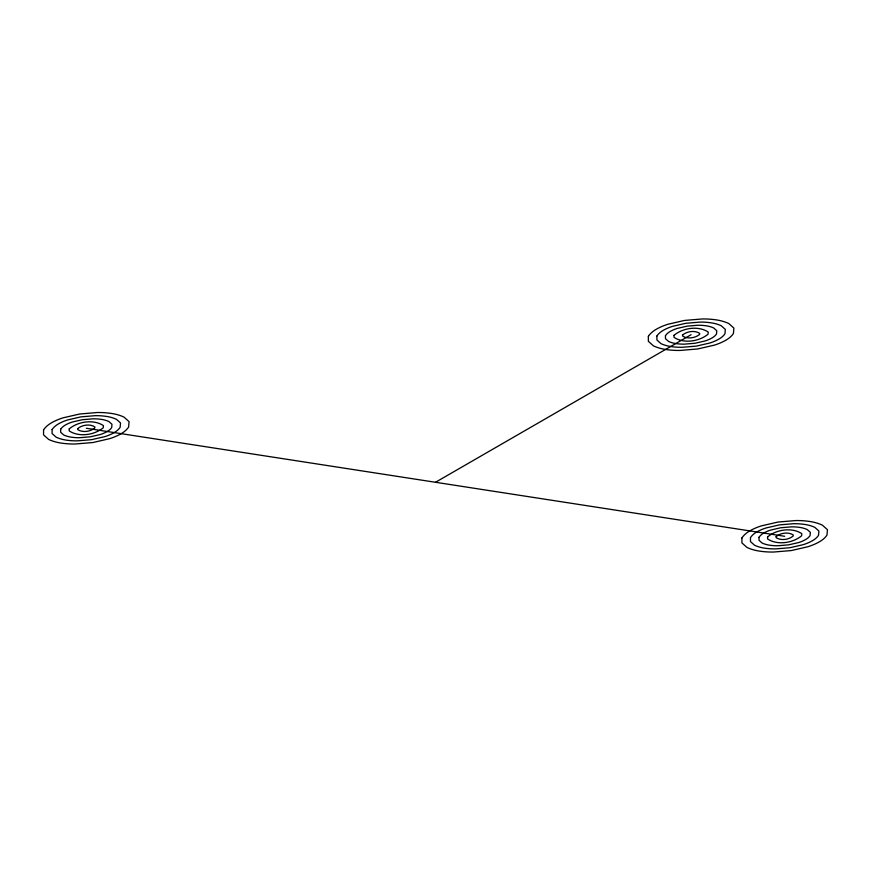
<?xml version="1.0" encoding="UTF-8"?>
<svg xmlns="http://www.w3.org/2000/svg" width="871" height="871" viewBox="0 0 871 871"><rect width="100%" height="100%" fill="white"/><g stroke="black" fill="none" stroke-linecap="round" stroke-linejoin="round"><path stroke-width="1.31" d="M435.5 482.284L691.117 334.704M86.316 428.26L784.684 536.296M43.561 429.882L43.55 434.879L48.634 439.43A32.303 18.65 0 0 0 60.752 443.023A50.594 29.211 0 0 0 75.222 444.003L92.936 442.522L109.561 438.69A50.594 29.211 0 0 0 121.232 433.66A32.303 18.65 0 0 0 128.614 427.051L129.082 421.651L123.998 417.1A32.303 18.65 0 0 0 111.88 413.507A50.594 29.211 0 0 0 97.41 412.516L79.697 414.008L63.071 417.83A50.594 29.211 0 0 0 51.4 422.86A34.307 19.804 0 0 0 43.561 429.882M52.108 429.555L52.108 433.551L56.169 437.198A25.847 14.916 0 0 0 65.869 440.073A40.48 23.365 0 0 0 77.443 440.857L91.607 439.67L104.912 436.611A40.48 23.365 0 0 0 114.253 432.582A25.847 14.916 0 0 0 120.154 427.302L120.525 422.968L116.464 419.332A25.847 14.916 0 0 0 106.763 416.458A40.48 23.365 0 0 0 95.189 415.674L81.025 416.861L67.72 419.92A40.48 23.365 0 0 0 58.379 423.937A27.437 15.841 0 0 0 52.108 429.555M60.665 429.229L60.654 432.234L63.703 434.967A19.38 11.192 0 0 0 70.976 437.122A30.354 17.529 0 0 0 79.653 437.71L90.29 436.817L100.263 434.52A30.354 17.529 0 0 0 107.264 431.504A19.38 11.192 0 0 0 111.695 427.541L111.978 424.297L108.929 421.564A19.38 11.192 0 0 0 101.657 419.408A30.354 17.529 0 0 0 92.979 418.82L82.342 419.713L72.369 422.01A30.354 17.529 0 0 0 65.369 425.026A20.577 11.878 0 0 0 60.665 429.229M69.212 428.913L69.212 430.905C78.902 437.427 94.438 435.108 103.235 427.781L103.42 425.614C93.665 419.082 77.998 421.412 69.212 428.913M77.769 428.586L77.759 429.588C82.603 432.843 90.377 431.689 94.776 428.02L94.874 426.942C89.996 423.665 82.157 424.841 77.769 428.586M648.362 336.315L648.351 341.312L653.435 345.863A32.303 18.65 0 0 0 665.553 349.456A50.594 29.211 0 0 0 680.022 350.447L697.736 348.955L714.362 345.134A50.594 29.211 0 0 0 726.044 340.104A32.303 18.65 0 0 0 733.426 333.495L733.883 328.084L728.798 323.533A32.303 18.65 0 0 0 716.681 319.94A50.594 29.211 0 0 0 702.222 318.96L684.508 320.441L667.872 324.273A50.594 29.211 0 0 0 656.201 329.303A34.307 19.804 0 0 0 648.362 336.315M656.908 335.988L656.908 339.995L660.98 343.631A25.847 14.916 0 0 0 670.67 346.506A40.48 23.365 0 0 0 682.243 347.289L696.408 346.103L709.713 343.043A40.48 23.365 0 0 0 719.054 339.026A25.847 14.916 0 0 0 724.966 333.735L725.336 329.412L721.264 325.765A25.847 14.916 0 0 0 711.574 322.891A40.48 23.365 0 0 0 700.001 322.107L685.825 323.293L672.521 326.353A40.48 23.365 0 0 0 663.19 330.381A27.437 15.841 0 0 0 656.908 335.988M665.466 335.673L665.466 338.667L668.514 341.399A19.38 11.192 0 0 0 675.787 343.555A30.354 17.529 0 0 0 684.464 344.143L695.091 343.25L705.064 340.953A30.354 17.529 0 0 0 712.075 337.937A19.38 11.192 0 0 0 716.506 333.974L716.779 330.73L713.73 327.997A19.38 11.192 0 0 0 706.457 325.841A30.354 17.529 0 0 0 697.78 325.253L687.154 326.146L677.17 328.443A30.354 17.529 0 0 0 670.169 331.459A20.577 11.878 0 0 0 665.466 335.673M674.012 335.346L674.012 337.349C683.702 343.86 699.239 341.541 708.047 334.214L708.232 332.058C698.466 325.514 682.799 327.844 674.012 335.346M682.57 335.019L682.57 336.021C687.415 339.287 695.178 338.122 699.576 334.464L699.674 333.375C694.797 330.109 686.958 331.274 682.57 335.019M741.929 537.919L741.918 542.916L747.002 547.467A32.303 18.65 0 0 0 759.12 551.06A50.594 29.211 0 0 0 773.59 552.04L791.303 550.559L807.929 546.727A50.594 29.211 0 0 0 819.6 541.697A32.303 18.65 0 0 0 826.982 535.088L827.45 529.688L822.366 525.137A32.303 18.65 0 0 0 810.248 521.544A50.594 29.211 0 0 0 795.778 520.553L778.064 522.045L761.439 525.866A50.594 29.211 0 0 0 749.768 530.896A34.307 19.804 0 0 0 741.929 537.919M750.475 537.592L750.475 541.588L754.536 545.235A25.847 14.916 0 0 0 764.237 548.109A40.48 23.365 0 0 0 775.811 548.893L789.975 547.707L803.28 544.647A40.48 23.365 0 0 0 812.621 540.619A25.847 14.916 0 0 0 818.522 535.338L818.892 531.005L814.831 527.369A25.847 14.916 0 0 0 805.131 524.494A40.48 23.365 0 0 0 793.557 523.711L779.393 524.897L766.088 527.957A40.48 23.365 0 0 0 756.747 531.974A27.437 15.841 0 0 0 750.475 537.592M759.033 537.265L759.022 540.27L762.071 543.003A19.38 11.192 0 0 0 769.343 545.159A30.354 17.529 0 0 0 778.021 545.747L788.658 544.854L798.631 542.557A30.354 17.529 0 0 0 805.631 539.541A19.38 11.192 0 0 0 810.063 535.578L810.346 532.333L807.297 529.601A19.38 11.192 0 0 0 800.024 527.445A30.354 17.529 0 0 0 791.347 526.857L780.71 527.75L770.737 530.047A30.354 17.529 0 0 0 763.736 533.063A20.577 11.878 0 0 0 759.033 537.265M767.58 536.95L767.58 538.942C777.27 545.464 792.806 543.145 801.603 535.817L801.788 533.651C792.033 527.118 776.366 529.448 767.58 536.95M776.137 536.623L776.126 537.625C780.971 540.88 788.745 539.726 793.143 536.057L793.241 534.979C788.364 531.702 780.525 532.878 776.137 536.623"/></g></svg>
